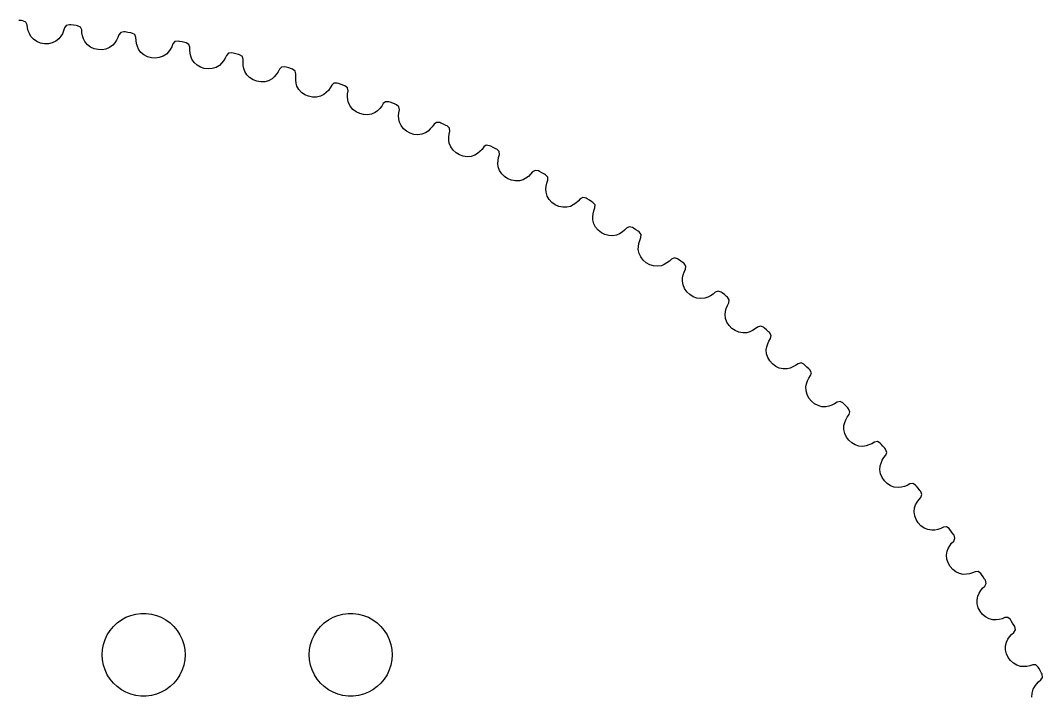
# Model space of a CAD drawing. Header units: metres. Extents: x -45.6 to 45.6, y 64.4 to 155.6.
# Drawn here: x 3.04 to 40.05, y 130.99 to 155.49 of the extents above; entities that cross this region are included whole.
import ezdxf

# ---------------------------------------------------------------- set-up
doc = ezdxf.new("R2010")
doc.units = ezdxf.units.M

msp = doc.modelspace()

# ---------------------------------------------------------------- linework, layer by layer
for p, q in [((3.08046, 155.478), (2.98123, 155.485)), ((3.1282, 155.475), (3.08046, 155.478)), ((3.23705, 155.428), (3.1282, 155.475)), ((3.28491, 155.33), (3.23705, 155.428)), ((3.29781, 155.221), (3.28491, 155.33)), ((3.32416, 155.114), (3.29781, 155.221)), ((3.3634, 155.009), (3.32416, 155.114)), ((4.60487, 155.107), (4.56038, 155.005)), ((4.63652, 155.212), (4.60487, 155.107)), ((4.70079, 155.3), (4.63652, 155.212)), ((4.81598, 155.327), (4.70079, 155.3)), ((4.86357, 155.322), (4.81598, 155.327)), ((4.96243, 155.312), (4.86357, 155.322)), ((5.06128, 155.301), (4.96243, 155.312)), ((5.10883, 155.295), (5.06128, 155.301)), ((5.21552, 155.244), (5.10883, 155.295)), ((5.25906, 155.144), (5.21552, 155.244)), ((5.26718, 155.034), (5.25906, 155.144)), ((3.41499, 154.908), (3.3634, 155.009)), ((3.51196, 154.802), (3.41499, 154.908)), ((3.62987, 154.721), (3.51196, 154.802)), ((3.76299, 154.667), (3.62987, 154.721)), ((4.32121, 154.731), (4.19102, 154.672)), ((4.4351, 154.819), (4.32121, 154.731)), ((4.5036, 154.909), (4.4351, 154.819)), ((4.56038, 155.005), (4.5036, 154.909)), ((5.28882, 154.926), (5.26718, 155.034)), ((5.32347, 154.82), (5.28882, 154.926)), ((5.37062, 154.717), (5.32347, 154.82)), ((5.46286, 154.606), (5.37062, 154.717)), ((6.51915, 154.764), (6.45824, 154.67)), ((6.56801, 154.863), (6.51915, 154.764)), ((6.60425, 154.967), (6.56801, 154.863)), ((6.67229, 155.052), (6.60425, 154.967)), ((6.78856, 155.074), (6.67229, 155.052)), ((6.83588, 155.067), (6.78856, 155.074)), ((6.93417, 155.052), (6.83588, 155.067)), ((7.03244, 155.037), (6.93417, 155.052)), ((7.07971, 155.029), (7.03244, 155.037)), ((7.18407, 154.973), (7.07971, 155.029)), ((7.22322, 154.872), (7.18407, 154.973)), ((7.22653, 154.761), (7.22322, 154.872)), ((7.24342, 154.652), (7.22653, 154.761)), ((8.63109, 154.718), (8.55939, 154.636)), ((8.7482, 154.735), (8.63109, 154.718)), ((8.79517, 154.726), (8.7482, 154.735)), ((8.89272, 154.707), (8.79517, 154.726)), ((3.90547, 154.64), (3.76299, 154.667)), ((4.05048, 154.642), (3.90547, 154.64)), ((4.19102, 154.672), (4.05048, 154.642)), ((5.57713, 154.52), (5.46286, 154.606)), ((5.70773, 154.46), (5.57713, 154.52)), ((5.84891, 154.427), (5.70773, 154.46)), ((5.99385, 154.422), (5.84891, 154.427)), ((6.13562, 154.447), (5.99385, 154.422)), ((6.26825, 154.5), (6.13562, 154.447)), ((6.38586, 154.583), (6.26825, 154.5)), ((6.45824, 154.67), (6.38586, 154.583)), ((7.27341, 154.545), (7.24342, 154.652)), ((7.31601, 154.44), (7.27341, 154.545)), ((7.40337, 154.326), (7.31601, 154.44)), ((8.40057, 154.346), (8.32446, 154.262)), ((8.46552, 154.437), (8.40057, 154.346)), ((8.51865, 154.534), (8.46552, 154.437)), ((8.55939, 154.636), (8.51865, 154.534)), ((8.99023, 154.687), (8.89272, 154.707)), ((9.03714, 154.678), (8.99023, 154.687)), ((9.13893, 154.617), (9.03714, 154.678)), ((9.17361, 154.514), (9.13893, 154.617)), ((9.17212, 154.404), (9.17361, 154.514)), ((9.18423, 154.294), (9.17212, 154.404)), ((7.51378, 154.235), (7.40337, 154.326)), ((7.64162, 154.169), (7.51378, 154.235)), ((7.78122, 154.13), (7.64162, 154.169)), ((7.92583, 154.119), (7.78122, 154.13)), ((8.06853, 154.137), (7.92583, 154.119)), ((8.20337, 154.185), (8.06853, 154.137)), ((8.32446, 154.262), (8.20337, 154.185)), ((9.2095, 154.185), (9.18423, 154.294)), ((9.24748, 154.078), (9.2095, 154.185)), ((9.32977, 153.961), (9.24748, 154.078)), ((10.3958, 154.025), (10.3269, 153.937)), ((10.4531, 154.12), (10.3958, 154.025)), ((10.4982, 154.22), (10.4531, 154.12)), ((10.5734, 154.299), (10.4982, 154.22)), ((10.6912, 154.311), (10.5734, 154.299)), ((10.7377, 154.3), (10.6912, 154.311)), ((10.8343, 154.276), (10.7377, 154.3)), ((10.9309, 154.253), (10.8343, 154.276)), ((10.9774, 154.241), (10.9309, 154.253)), ((11.0764, 154.176), (10.9774, 154.241)), ((11.1066, 154.071), (11.0764, 154.176)), ((11.1003, 153.961), (11.1066, 154.071)), ((9.43611, 153.865), (9.32977, 153.961)), ((9.56096, 153.793), (9.43611, 153.865)), ((9.69872, 153.748), (9.56096, 153.793)), ((9.84271, 153.731), (9.69872, 153.748)), ((9.98607, 153.743), (9.84271, 153.731)), ((10.1229, 153.785), (9.98607, 153.743)), ((10.2472, 153.857), (10.1229, 153.785)), ((10.3269, 153.937), (10.2472, 153.857)), ((11.1076, 153.851), (11.1003, 153.961)), ((11.1281, 153.741), (11.1076, 153.851)), ((11.1613, 153.633), (11.1281, 153.741)), ((11.2384, 153.512), (11.1613, 153.633)), ((12.3676, 153.622), (12.3062, 153.53)), ((12.4171, 153.72), (12.3676, 153.622)), ((12.4957, 153.796), (12.4171, 153.72)), ((12.6138, 153.803), (12.4957, 153.796)), ((12.6598, 153.789), (12.6138, 153.803)), ((12.7553, 153.762), (12.6598, 153.789)), ((12.8508, 153.734), (12.7553, 153.762)), ((12.8967, 153.72), (12.8508, 153.734)), ((12.9928, 153.651), (12.8967, 153.72)), ((13.0183, 153.545), (12.9928, 153.651)), ((11.3405, 153.412), (11.2384, 153.512)), ((11.4621, 153.335), (11.3405, 153.412)), ((11.5977, 153.283), (11.4621, 153.335)), ((11.7409, 153.26), (11.5977, 153.283)), ((11.8846, 153.266), (11.7409, 153.26)), ((12.0231, 153.301), (11.8846, 153.266)), ((12.1505, 153.368), (12.0231, 153.301)), ((12.2336, 153.445), (12.1505, 153.368)), ((12.3062, 153.53), (12.2336, 153.445)), ((13.0072, 153.435), (13.0183, 153.545)), ((13.0097, 153.325), (13.0072, 153.435)), ((13.0254, 153.214), (13.0097, 153.325)), ((13.054, 153.105), (13.0254, 153.214)), ((13.1257, 152.98), (13.054, 153.105)), ((13.2233, 152.876), (13.1257, 152.98)), ((13.3414, 152.793), (13.2233, 152.876)), ((14.117, 152.87), (14.0306, 152.797)), ((14.1933, 152.952), (14.117, 152.87)), ((14.2586, 153.041), (14.1933, 152.952)), ((14.3123, 153.137), (14.2586, 153.041)), ((14.3941, 153.209), (14.3123, 153.137)), ((14.5125, 153.211), (14.3941, 153.209)), ((14.5578, 153.195), (14.5125, 153.211)), ((14.6521, 153.164), (14.5578, 153.195)), ((14.7462, 153.131), (14.6521, 153.164)), ((14.7914, 153.116), (14.7462, 153.131)), ((14.8844, 153.043), (14.7914, 153.116)), ((14.9053, 152.936), (14.8844, 153.043)), ((14.8895, 152.827), (14.9053, 152.936)), ((13.4747, 152.736), (13.3414, 152.793)), ((13.6167, 152.707), (13.4747, 152.736)), ((13.7605, 152.706), (13.6167, 152.707)), ((13.9004, 152.736), (13.7605, 152.706)), ((14.0306, 152.797), (13.9004, 152.736)), ((14.8872, 152.716), (14.8895, 152.827)), ((14.898, 152.605), (14.8872, 152.716)), ((14.9218, 152.494), (14.898, 152.605)), ((14.988, 152.367), (14.9218, 152.494)), ((16.2652, 152.54), (16.1803, 152.472)), ((16.3835, 152.536), (16.2652, 152.54)), ((16.4281, 152.519), (16.3835, 152.536)), ((16.5209, 152.483), (16.4281, 152.519)), ((15.0809, 152.258), (14.988, 152.367)), ((15.1954, 152.171), (15.0809, 152.258)), ((15.326, 152.108), (15.1954, 152.171)), ((15.884, 152.144), (15.7513, 152.089)), ((15.9736, 152.214), (15.884, 152.144)), ((16.0533, 152.292), (15.9736, 152.214)), ((16.1224, 152.378), (16.0533, 152.292)), ((16.1803, 152.472), (16.1224, 152.378)), ((16.6135, 152.447), (16.5209, 152.483)), ((16.6581, 152.43), (16.6135, 152.447)), ((16.7478, 152.352), (16.6581, 152.43)), ((16.7362, 152.026), (16.7434, 152.136)), ((16.7434, 152.136), (16.764, 152.245)), ((16.764, 152.245), (16.7478, 152.352)), ((15.4665, 152.072), (15.326, 152.108)), ((15.6102, 152.065), (15.4665, 152.072)), ((15.7513, 152.089), (15.6102, 152.065)), ((16.7422, 151.915), (16.7362, 152.026)), ((16.7611, 151.803), (16.7422, 151.915)), ((16.8217, 151.673), (16.7611, 151.803)), ((18.1053, 151.79), (18.0175, 151.725)), ((18.2233, 151.781), (18.1053, 151.79)), ((18.2672, 151.762), (18.2233, 151.781)), ((18.3582, 151.722), (18.2672, 151.762)), ((16.9098, 151.56), (16.8217, 151.673)), ((17.0204, 151.468), (16.9098, 151.56)), ((17.1481, 151.399), (17.0204, 151.468)), ((17.287, 151.357), (17.1481, 151.399)), ((17.7072, 151.411), (17.5722, 151.362)), ((17.7997, 151.477), (17.7072, 151.411)), ((17.8827, 151.551), (17.7997, 151.477)), ((17.9556, 151.634), (17.8827, 151.551)), ((18.0175, 151.725), (17.9556, 151.634)), ((18.4492, 151.682), (18.3582, 151.722)), ((18.493, 151.663), (18.4492, 151.682)), ((18.5792, 151.581), (18.493, 151.663)), ((18.5654, 151.366), (18.5907, 151.473)), ((18.5907, 151.473), (18.5792, 151.581)), ((17.4303, 151.344), (17.287, 151.357)), ((17.5722, 151.362), (17.4303, 151.344)), ((18.5535, 151.256), (18.5654, 151.366)), ((18.5546, 151.144), (18.5535, 151.256)), ((18.5686, 151.032), (18.5546, 151.144)), ((18.6234, 150.899), (18.5686, 151.032)), ((18.7065, 150.783), (18.6234, 150.899)), ((18.813, 150.686), (18.7065, 150.783)), ((18.9376, 150.612), (18.813, 150.686)), ((19.5919, 150.661), (19.4966, 150.599)), ((19.6781, 150.732), (19.5919, 150.661)), ((19.7545, 150.811), (19.6781, 150.732)), ((19.8204, 150.9), (19.7545, 150.811)), ((19.9109, 150.961), (19.8204, 150.9)), ((20.0284, 150.947), (19.9109, 150.961)), ((20.0714, 150.926), (20.0284, 150.947)), ((20.1607, 150.882), (20.0714, 150.926)), ((20.2498, 150.838), (20.1607, 150.882)), ((20.2927, 150.816), (20.2498, 150.838)), ((20.3753, 150.731), (20.2927, 150.816)), ((20.3821, 150.623), (20.3753, 150.731)), ((19.0745, 150.564), (18.9376, 150.612)), ((19.2171, 150.545), (19.0745, 150.564)), ((19.3597, 150.556), (19.2171, 150.545)), ((19.4966, 150.599), (19.3597, 150.556)), ((20.3316, 150.296), (20.3354, 150.407)), ((20.3407, 150.183), (20.3316, 150.296)), ((20.3354, 150.407), (20.3521, 150.517)), ((20.3521, 150.517), (20.3821, 150.623)), ((20.3897, 150.048), (20.3407, 150.183)), ((20.4677, 149.928), (20.3897, 150.048)), ((20.5698, 149.827), (20.4677, 149.928)), ((21.5159, 149.911), (21.4361, 149.834)), ((21.5855, 149.996), (21.5159, 149.911)), ((21.6786, 150.053), (21.5855, 149.996)), ((21.7955, 150.034), (21.6786, 150.053)), ((21.8375, 150.011), (21.7955, 150.034)), ((21.9247, 149.964), (21.8375, 150.011)), ((22.0119, 149.916), (21.9247, 149.964)), ((22.0537, 149.892), (22.0119, 149.916)), ((20.6911, 149.747), (20.5698, 149.827)), ((20.8257, 149.693), (20.6911, 149.747)), ((20.9673, 149.668), (20.8257, 149.693)), ((21.1103, 149.673), (20.9673, 149.668)), ((21.249, 149.71), (21.1103, 149.673)), ((21.3469, 149.767), (21.249, 149.71)), ((21.4361, 149.834), (21.3469, 149.767)), ((22.1326, 149.804), (22.0537, 149.892)), ((22.0786, 149.482), (22.1001, 149.59)), ((22.1001, 149.59), (22.1346, 149.695)), ((22.1346, 149.695), (22.1326, 149.804)), ((22.07, 149.371), (22.0786, 149.482)), ((22.0741, 149.257), (22.07, 149.371)), ((22.1172, 149.12), (22.0741, 149.257)), ((22.1898, 148.997), (22.1172, 149.12)), ((22.2874, 148.891), (22.1898, 148.997)), ((22.4051, 148.807), (22.2874, 148.891)), ((22.5373, 148.747), (22.4051, 148.807)), ((23.0612, 148.798), (22.9609, 148.745)), ((23.1533, 148.862), (23.0612, 148.798)), ((23.2363, 148.934), (23.1533, 148.862)), ((23.3096, 149.017), (23.2363, 148.934)), ((23.4051, 149.069), (23.3096, 149.017)), ((23.521, 149.045), (23.4051, 149.069)), ((23.562, 149.021), (23.521, 149.045)), ((23.647, 148.969), (23.562, 149.021)), ((23.732, 148.917), (23.647, 148.969)), ((23.7728, 148.892), (23.732, 148.917)), ((23.8477, 148.801), (23.7728, 148.892)), ((23.845, 148.692), (23.8477, 148.801)), ((22.6776, 148.716), (22.5373, 148.747)), ((22.8207, 148.714), (22.6776, 148.716)), ((22.9609, 148.745), (22.8207, 148.714)), ((23.7663, 148.371), (23.7797, 148.481)), ((23.7797, 148.481), (23.8059, 148.589)), ((23.8059, 148.589), (23.845, 148.692)), ((23.7655, 148.257), (23.7663, 148.371)), ((23.8025, 148.118), (23.7655, 148.257)), ((23.8697, 147.992), (23.8025, 148.118)), ((23.9626, 147.882), (23.8697, 147.992)), ((24.0765, 147.793), (23.9626, 147.882)), ((24.206, 147.727), (24.0765, 147.793)), ((24.3448, 147.69), (24.206, 147.727)), ((24.4876, 147.682), (24.3448, 147.69)), ((24.6291, 147.707), (24.4876, 147.682)), ((24.7316, 147.756), (24.6291, 147.707)), ((24.8263, 147.815), (24.7316, 147.756)), ((24.9125, 147.884), (24.8263, 147.815)), ((24.9893, 147.963), (24.9125, 147.884)), ((25.087, 148.011), (24.9893, 147.963)), ((25.2017, 147.982), (25.087, 148.011)), ((25.2416, 147.956), (25.2017, 147.982)), ((25.3243, 147.901), (25.2416, 147.956)), ((25.407, 147.845), (25.3243, 147.901)), ((25.4467, 147.819), (25.407, 147.845)), ((25.5175, 147.724), (25.4467, 147.819)), ((25.51, 147.615), (25.5175, 147.724)), ((25.4174, 147.297), (25.4356, 147.407)), ((25.4356, 147.407), (25.4665, 147.514)), ((25.4665, 147.514), (25.51, 147.615)), ((25.4116, 147.184), (25.4174, 147.297)), ((25.4426, 147.044), (25.4116, 147.184)), ((25.5042, 146.915), (25.4426, 147.044)), ((25.5922, 146.801), (25.5042, 146.915)), ((25.7021, 146.706), (25.5922, 146.801)), ((25.8286, 146.635), (25.7021, 146.706)), ((25.9656, 146.592), (25.8286, 146.635)), ((26.108, 146.578), (25.9656, 146.592)), ((26.2504, 146.597), (26.108, 146.578)), ((26.3549, 146.641), (26.2504, 146.597)), ((26.4521, 146.696), (26.3549, 146.641)), ((26.5413, 146.761), (26.4521, 146.696)), ((26.6214, 146.837), (26.5413, 146.761)), ((26.7211, 146.881), (26.6214, 146.837)), ((26.8345, 146.847), (26.7211, 146.881)), ((26.8732, 146.819), (26.8345, 146.847)), ((26.9534, 146.76), (26.8732, 146.819)), ((27.0336, 146.701), (26.9534, 146.76)), ((27.0721, 146.673), (27.0336, 146.701)), ((27.1387, 146.575), (27.0721, 146.673)), ((27.1265, 146.466), (27.1387, 146.575)), ((27.0201, 146.153), (27.0431, 146.262)), ((27.0431, 146.262), (27.0786, 146.367)), ((27.0786, 146.367), (27.1265, 146.466)), ((27.0094, 146.04), (27.0201, 146.153)), ((27.0342, 145.899), (27.0094, 146.04)), ((27.0901, 145.767), (27.0342, 145.899)), ((27.1731, 145.65), (27.0901, 145.767)), ((27.2788, 145.55), (27.1731, 145.65)), ((27.402, 145.474), (27.2788, 145.55)), ((27.537, 145.424), (27.402, 145.474)), ((28.0276, 145.507), (27.9281, 145.456)), ((28.1195, 145.568), (28.0276, 145.507)), ((28.2029, 145.64), (28.1195, 145.568)), ((28.3044, 145.68), (28.2029, 145.64)), ((28.4162, 145.641), (28.3044, 145.68)), ((28.4536, 145.611), (28.4162, 145.641)), ((28.5312, 145.549), (28.4536, 145.611)), ((28.6087, 145.487), (28.5312, 145.549)), ((28.6459, 145.457), (28.6087, 145.487)), ((27.6786, 145.404), (27.537, 145.424)), ((27.8218, 145.417), (27.6786, 145.404)), ((27.9281, 145.456), (27.8218, 145.417)), ((28.5991, 145.048), (28.6391, 145.151)), ((28.6391, 145.151), (28.6913, 145.248)), ((28.7082, 145.356), (28.6459, 145.457)), ((28.6913, 145.248), (28.7082, 145.356)), ((28.5557, 144.828), (28.5713, 144.94)), ((28.5743, 144.685), (28.5557, 144.828)), ((28.5713, 144.94), (28.5991, 145.048)), ((28.6245, 144.552), (28.5743, 144.685)), ((28.7022, 144.43), (28.6245, 144.552)), ((28.8035, 144.327), (28.7022, 144.43)), ((29.7307, 144.376), (29.6442, 144.308)), ((29.8338, 144.411), (29.7307, 144.376)), ((29.9438, 144.368), (29.8338, 144.411)), ((29.9799, 144.336), (29.9438, 144.368)), ((28.9233, 144.245), (28.8035, 144.327)), ((29.056, 144.189), (28.9233, 144.245)), ((29.1966, 144.163), (29.056, 144.189)), ((29.3401, 144.17), (29.1966, 144.163)), ((29.4481, 144.204), (29.3401, 144.17)), ((29.5497, 144.251), (29.4481, 144.204)), ((29.6442, 144.308), (29.5497, 144.251)), ((30.0547, 144.271), (29.9799, 144.336)), ((30.1294, 144.205), (30.0547, 144.271)), ((30.1653, 144.174), (30.1294, 144.205)), ((30.2231, 144.07), (30.1653, 144.174)), ((30.2015, 143.963), (30.2231, 144.07)), ((30.0477, 143.549), (30.0682, 143.661)), ((30.0682, 143.661), (30.1007, 143.767)), ((30.1007, 143.767), (30.1451, 143.869)), ((30.1451, 143.869), (30.2015, 143.963)), ((30.0601, 143.406), (30.0477, 143.549)), ((30.1044, 143.27), (30.0601, 143.406)), ((30.1768, 143.146), (30.1044, 143.27)), ((30.2734, 143.038), (30.1768, 143.146)), ((30.3895, 142.951), (30.2734, 143.038)), ((30.5197, 142.889), (30.3895, 142.951)), ((30.659, 142.857), (30.5197, 142.889)), ((30.912, 142.887), (30.8027, 142.857)), ((31.0156, 142.929), (30.912, 142.887)), ((31.1125, 142.982), (31.0156, 142.929)), ((31.2018, 143.047), (31.1125, 142.982)), ((31.3064, 143.077), (31.2018, 143.047)), ((31.4144, 143.029), (31.3064, 143.077)), ((31.4491, 142.996), (31.4144, 143.029)), ((31.521, 142.927), (31.4491, 142.996)), ((31.5927, 142.858), (31.521, 142.927)), ((30.8027, 142.857), (30.659, 142.857)), ((31.5449, 142.422), (31.5938, 142.521)), ((31.6272, 142.825), (31.5927, 142.858)), ((31.5938, 142.521), (31.6542, 142.614)), ((31.6805, 142.719), (31.6272, 142.825)), ((31.6542, 142.614), (31.6805, 142.719)), ((31.4825, 142.207), (31.5078, 142.317)), ((31.4886, 142.063), (31.4825, 142.207)), ((31.5078, 142.317), (31.5449, 142.422)), ((31.5269, 141.925), (31.4886, 142.063)), ((31.5938, 141.798), (31.5269, 141.925)), ((31.6857, 141.686), (31.5938, 141.798)), ((31.7979, 141.594), (31.6857, 141.686)), ((31.9252, 141.527), (31.7979, 141.594)), ((32.063, 141.489), (31.9252, 141.527)), ((32.2066, 141.483), (32.063, 141.489)), ((32.3172, 141.508), (32.2066, 141.483)), ((32.4224, 141.545), (32.3172, 141.508)), ((32.5215, 141.594), (32.4224, 141.545)), ((32.6136, 141.654), (32.5215, 141.594)), ((32.7194, 141.68), (32.6136, 141.654)), ((32.8252, 141.627), (32.7194, 141.68)), ((32.8584, 141.593), (32.8252, 141.627)), ((32.9272, 141.521), (32.8584, 141.593)), ((32.9959, 141.449), (32.9272, 141.521)), ((33.0289, 141.414), (32.9959, 141.449)), ((33.0775, 141.306), (33.0289, 141.414)), ((32.9292, 141.015), (32.9823, 141.112)), ((32.9823, 141.112), (33.0467, 141.202)), ((33.0467, 141.202), (33.0775, 141.306)), ((32.8572, 140.659), (32.8574, 140.803)), ((32.8895, 140.52), (32.8572, 140.659)), ((32.8574, 140.803), (32.8875, 140.912)), ((32.8875, 140.912), (32.9292, 141.015)), ((32.9508, 140.39), (32.8895, 140.52)), ((33.0376, 140.273), (32.9508, 140.39)), ((33.1457, 140.177), (33.0376, 140.273)), ((33.2701, 140.104), (33.1457, 140.177)), ((33.4061, 140.06), (33.2701, 140.104)), ((33.5492, 140.048), (33.4061, 140.06)), ((33.6607, 140.068), (33.5492, 140.048)), ((33.7675, 140.101), (33.6607, 140.068)), ((33.8687, 140.145), (33.7675, 140.101)), ((33.9633, 140.202), (33.8687, 140.145)), ((34.0702, 140.223), (33.9633, 140.202)), ((34.1735, 140.165), (34.0702, 140.223)), ((34.2052, 140.129), (34.1735, 140.165)), ((34.2708, 140.055), (34.2052, 140.129)), ((34.3363, 139.98), (34.2708, 140.055)), ((34.3678, 139.944), (34.3363, 139.98)), ((34.4116, 139.834), (34.3678, 139.944)), ((34.2045, 139.448), (34.2507, 139.55)), ((34.2507, 139.55), (34.308, 139.644)), ((34.308, 139.644), (34.3762, 139.731)), ((34.3762, 139.731), (34.4116, 139.834)), ((34.1633, 139.197), (34.1697, 139.34)), ((34.1894, 139.056), (34.1633, 139.197)), ((34.1697, 139.34), (34.2045, 139.448)), ((34.245, 138.923), (34.1894, 139.056)), ((34.3267, 138.803), (34.245, 138.923)), ((34.4305, 138.702), (34.3267, 138.803)), ((34.5515, 138.624), (34.4305, 138.702)), ((34.6855, 138.574), (34.5515, 138.624)), ((34.8279, 138.556), (34.6855, 138.574)), ((34.9403, 138.571), (34.8279, 138.556)), ((35.0484, 138.599), (34.9403, 138.571)), ((35.1514, 138.639), (35.0484, 138.599)), ((35.2484, 138.691), (35.1514, 138.639)), ((35.356, 138.708), (35.2484, 138.691)), ((35.4568, 138.646), (35.356, 138.708)), ((35.4868, 138.609), (35.4568, 138.646)), ((35.5492, 138.531), (35.4868, 138.609)), ((35.6113, 138.454), (35.5492, 138.531)), ((35.6412, 138.416), (35.6113, 138.454)), ((35.507, 138.027), (35.5684, 138.119)), ((35.5684, 138.119), (35.6404, 138.203)), ((35.6404, 138.203), (35.6802, 138.304)), ((35.6802, 138.304), (35.6412, 138.416)), ((35.4043, 137.679), (35.417, 137.822)), ((35.417, 137.822), (35.4565, 137.928)), ((35.4565, 137.928), (35.507, 138.027)), ((35.4243, 137.537), (35.4043, 137.679)), ((35.474, 137.402), (35.4243, 137.537)), ((35.5504, 137.279), (35.474, 137.402)), ((35.6497, 137.173), (35.5504, 137.279)), ((35.7672, 137.09), (35.6497, 137.173)), ((35.8988, 137.034), (35.7672, 137.09)), ((36.0404, 137.009), (35.8988, 137.034)), ((36.1533, 137.02), (36.0404, 137.009)), ((36.2625, 137.043), (36.1533, 137.02)), ((36.3671, 137.079), (36.2625, 137.043)), ((36.4663, 137.126), (36.3671, 137.079)), ((36.5746, 137.139), (36.4663, 137.126)), ((36.6725, 137.072), (36.5746, 137.139)), ((36.701, 137.034), (36.6725, 137.072)), ((36.7599, 136.953), (36.701, 137.034)), ((36.8186, 136.873), (36.7599, 136.953)), ((36.7611, 136.541), (36.8366, 136.621)), ((36.8467, 136.834), (36.8186, 136.873)), ((36.8366, 136.621), (36.8808, 136.721)), ((36.8808, 136.721), (36.8467, 136.834)), ((36.5779, 136.108), (36.5968, 136.25)), ((36.5968, 136.25), (36.6409, 136.355)), ((36.6409, 136.355), (36.6958, 136.452)), ((36.6958, 136.452), (36.7611, 136.541)), ((36.5917, 135.966), (36.5779, 136.108)), ((36.6355, 135.829), (36.5917, 135.966)), ((36.7064, 135.702), (36.6355, 135.829)), ((36.801, 135.592), (36.7064, 135.702)), ((36.9148, 135.504), (36.801, 135.592)), ((37.0439, 135.443), (36.9148, 135.504)), ((37.6148, 135.51), (37.5136, 135.466)), ((37.7236, 135.517), (37.6148, 135.51)), ((37.8185, 135.447), (37.7236, 135.517)), ((37.1842, 135.412), (37.0439, 135.443)), ((37.2974, 135.417), (37.1842, 135.412)), ((37.4076, 135.436), (37.2974, 135.417)), ((37.5136, 135.466), (37.4076, 135.436)), ((37.8452, 135.407), (37.8185, 135.447)), ((37.9006, 135.324), (37.8452, 135.407)), ((37.9557, 135.242), (37.9006, 135.324)), ((37.9822, 135.202), (37.9557, 135.242)), ((38.0113, 135.087), (37.9822, 135.202)), ((37.707, 134.629), (37.7556, 134.731)), ((37.7556, 134.731), (37.8147, 134.826)), ((37.8147, 134.826), (37.8838, 134.912)), ((37.8838, 134.912), (37.9628, 134.989)), ((37.9628, 134.989), (38.0113, 135.087)), ((37.6819, 134.488), (37.707, 134.629)), ((37.6895, 134.345), (37.6819, 134.488)), ((7.21892, 133.973), (7.40581, 133.997)), ((7.40581, 133.997), (7.59418, 133.997)), ((7.59418, 133.997), (7.78107, 133.973)), ((14.7189, 133.973), (14.9058, 133.997)), ((14.9058, 133.997), (15.0942, 133.997)), ((15.0942, 133.997), (15.2811, 133.973)), ((37.7272, 134.206), (37.6895, 134.345)), ((37.7926, 134.077), (37.7272, 134.206)), ((37.8823, 133.963), (37.7926, 134.077)), ((6.40654, 133.527), (6.54385, 133.656)), ((6.54385, 133.656), (6.69626, 133.766)), ((6.69626, 133.766), (6.86133, 133.857)), ((6.86133, 133.857), (7.03647, 133.927)), ((7.03647, 133.927), (7.21892, 133.973)), ((7.78107, 133.973), (7.96352, 133.927)), ((7.96352, 133.927), (8.13866, 133.857)), ((8.13866, 133.857), (8.30373, 133.766)), ((8.30373, 133.766), (8.45613, 133.656)), ((8.45613, 133.656), (8.59344, 133.527)), ((13.9065, 133.527), (14.0439, 133.656)), ((14.0439, 133.656), (14.1963, 133.766)), ((14.1963, 133.766), (14.3613, 133.857)), ((14.3613, 133.857), (14.5365, 133.927)), ((14.5365, 133.927), (14.7189, 133.973)), ((15.2811, 133.973), (15.4635, 133.927)), ((15.4635, 133.927), (15.6387, 133.857)), ((15.6387, 133.857), (15.8037, 133.766)), ((15.8037, 133.766), (15.9561, 133.656)), ((15.9561, 133.656), (16.0934, 133.527)), ((37.9922, 133.87), (37.8823, 133.963)), ((38.1184, 133.803), (37.9922, 133.87)), ((38.2572, 133.765), (38.1184, 133.803)), ((38.3706, 133.766), (38.2572, 133.765)), ((38.4814, 133.78), (38.3706, 133.766)), ((38.5888, 133.806), (38.4814, 133.78)), ((38.6918, 133.845), (38.5888, 133.806)), ((38.8007, 133.848), (38.6918, 133.845)), ((38.8925, 133.773), (38.8007, 133.848)), ((38.9174, 133.732), (38.8925, 133.773)), ((38.9691, 133.647), (38.9174, 133.732)), ((39.0206, 133.562), (38.9691, 133.647)), ((6.18553, 133.223), (6.28647, 133.382)), ((6.28647, 133.382), (6.40654, 133.527)), ((8.59344, 133.527), (8.71352, 133.382)), ((8.71352, 133.382), (8.81445, 133.223)), ((13.6855, 133.223), (13.7865, 133.382)), ((13.7865, 133.382), (13.9065, 133.527)), ((16.0934, 133.527), (16.2135, 133.382)), ((16.2135, 133.382), (16.3145, 133.223)), ((38.9344, 133.236), (39.0167, 133.31)), ((39.0167, 133.31), (39.0694, 133.405)), ((39.0453, 133.521), (39.0206, 133.562)), ((39.0694, 133.405), (39.0453, 133.521)), ((6.04712, 132.873), (6.10533, 133.052)), ((6.10533, 133.052), (6.18553, 133.223)), ((8.81445, 133.223), (8.89465, 133.052)), ((8.89465, 133.052), (8.95287, 132.873)), ((13.5471, 132.873), (13.6053, 133.052)), ((13.6053, 133.052), (13.6855, 133.223)), ((16.3145, 133.223), (16.3947, 133.052)), ((16.3947, 133.052), (16.4529, 132.873)), ((38.7142, 132.821), (38.7455, 132.961)), ((38.7455, 132.961), (38.7985, 133.061)), ((38.7985, 133.061), (38.8616, 133.153)), ((38.8616, 133.153), (38.9344, 133.236)), ((6, 132.5), (6.01183, 132.688)), ((6.01183, 132.688), (6.04712, 132.873)), ((8.95287, 132.873), (8.98816, 132.688)), ((8.98816, 132.688), (9, 132.5)), ((13.5, 132.5), (13.5118, 132.688)), ((13.5118, 132.688), (13.5471, 132.873)), ((16.4529, 132.873), (16.4882, 132.688)), ((16.4882, 132.688), (16.5, 132.5)), ((38.7155, 132.678), (38.7142, 132.821)), ((38.7472, 132.537), (38.7155, 132.678)), ((38.8068, 132.405), (38.7472, 132.537)), ((6.01183, 132.312), (6, 132.5)), ((6.04712, 132.127), (6.01183, 132.312)), ((8.98816, 132.312), (8.95287, 132.127)), ((9, 132.5), (8.98816, 132.312)), ((13.5118, 132.312), (13.5, 132.5)), ((13.5471, 132.127), (13.5118, 132.312)), ((16.4882, 132.312), (16.4529, 132.127)), ((16.5, 132.5), (16.4882, 132.312)), ((38.8915, 132.287), (38.8068, 132.405)), ((38.9972, 132.19), (38.8915, 132.287)), ((39.1204, 132.117), (38.9972, 132.19)), ((6.10533, 131.948), (6.04712, 132.127)), ((6.18553, 131.777), (6.10533, 131.948)), ((6.28647, 131.618), (6.18553, 131.777)), ((8.81445, 131.777), (8.71352, 131.618)), ((8.89465, 131.948), (8.81445, 131.777)), ((8.95287, 132.127), (8.89465, 131.948)), ((13.6053, 131.948), (13.5471, 132.127)), ((13.6855, 131.777), (13.6053, 131.948)), ((13.7865, 131.618), (13.6855, 131.777)), ((16.3145, 131.777), (16.2135, 131.618)), ((16.3947, 131.948), (16.3145, 131.777)), ((16.4529, 132.127), (16.3947, 131.948)), ((39.2574, 132.074), (39.1204, 132.117)), ((39.3708, 132.07), (39.2574, 132.074)), ((39.4821, 132.078), (39.3708, 132.07)), ((39.5904, 132.1), (39.4821, 132.078)), ((39.6951, 132.135), (39.5904, 132.1)), ((39.804, 132.132), (39.6951, 132.135)), ((39.8924, 132.054), (39.804, 132.132)), ((39.9156, 132.012), (39.8924, 132.054)), ((39.9635, 131.925), (39.9156, 132.012)), ((40.0112, 131.837), (39.9635, 131.925)), ((40.0341, 131.795), (40.0112, 131.837)), ((40.0531, 131.678), (40.0341, 131.795)), ((6.40654, 131.473), (6.28647, 131.618)), ((6.54385, 131.344), (6.40654, 131.473)), ((8.59344, 131.473), (8.45613, 131.344)), ((8.71352, 131.618), (8.59344, 131.473)), ((13.9065, 131.473), (13.7865, 131.618)), ((14.0439, 131.344), (13.9065, 131.473)), ((16.0934, 131.473), (15.9561, 131.344)), ((16.2135, 131.618), (16.0934, 131.473)), ((39.7675, 131.347), (39.8345, 131.436)), ((39.8345, 131.436), (39.9109, 131.516)), ((39.9109, 131.516), (39.9963, 131.586)), ((39.9963, 131.586), (40.0531, 131.678)), ((6.69626, 131.234), (6.54385, 131.344)), ((6.86133, 131.143), (6.69626, 131.234)), ((7.03647, 131.073), (6.86133, 131.143)), ((7.21892, 131.027), (7.03647, 131.073)), ((7.40581, 131.003), (7.21892, 131.027)), ((7.78107, 131.027), (7.59418, 131.003)), ((7.96352, 131.073), (7.78107, 131.027)), ((8.13866, 131.143), (7.96352, 131.073)), ((8.30373, 131.234), (8.13866, 131.143)), ((8.45613, 131.344), (8.30373, 131.234)), ((14.1963, 131.234), (14.0439, 131.344)), ((14.3613, 131.143), (14.1963, 131.234)), ((14.5365, 131.073), (14.3613, 131.143)), ((14.7189, 131.027), (14.5365, 131.073)), ((14.9058, 131.003), (14.7189, 131.027)), ((15.2811, 131.027), (15.0942, 131.003)), ((15.4635, 131.073), (15.2811, 131.027)), ((15.6387, 131.143), (15.4635, 131.073)), ((15.8037, 131.234), (15.6387, 131.143)), ((15.9561, 131.344), (15.8037, 131.234)), ((39.6679, 130.967), (39.6728, 131.11)), ((39.6728, 131.11), (39.7101, 131.249)), ((39.7101, 131.249), (39.7675, 131.347)), ((7.59418, 131.003), (7.40581, 131.003)), ((15.0942, 131.003), (14.9058, 131.003))]:
    msp.add_line(p, q)

doc.saveas('drawing.dxf')
